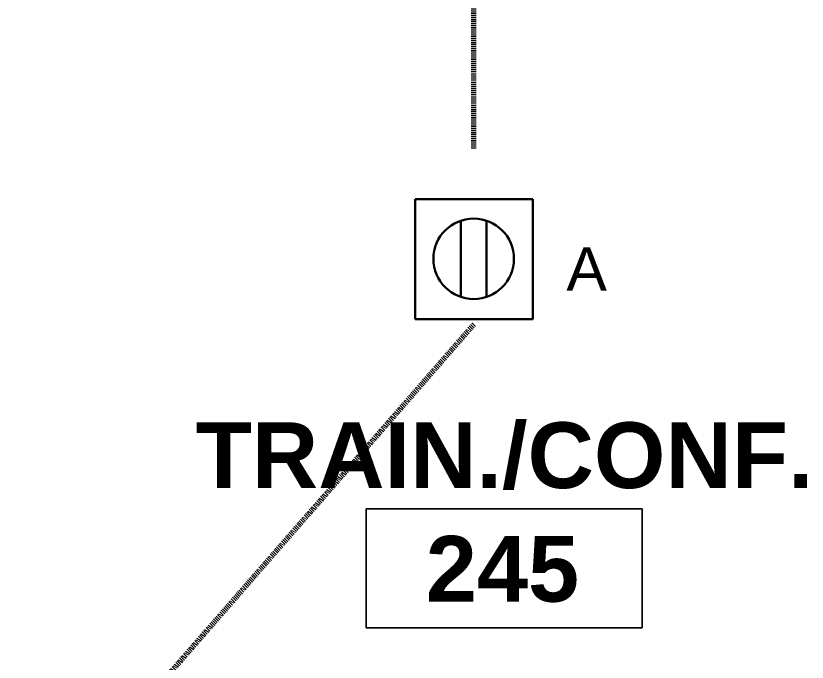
# Model space of a CAD drawing. Header units: inches. Extents: x 25273 to 28081, y 11840 to 13753.
# Drawn here: x 25955.5 to 26058.8, y 12219.9 to 12304.3 of the extents above; entities that cross this region are included whole.
import ezdxf

# ---------------------------------------------------------------- set-up
doc = ezdxf.new("R2010")
doc.units = ezdxf.units.IN
doc.header["$MEASUREMENT"] = 0
doc.linetypes.add('X1$0$Dash 1_8_', pattern=[0.25, 0.125, -0.125])
for name, color, linetype, lineweight in [('X1$0$A-ANNO-NOTE', 131, 'Continuous', 30), ('X1$0$A-AREA-IDEN', 2, 'Continuous', 9), ('X1$0$A-DETL', 90, 'Continuous', 13), ('X1$0$G-ANNO-TEXT', 231, 'Continuous', 9)]:
    doc.layers.add(name, color=color, linetype=linetype, lineweight=lineweight)
doc.styles.add('X1$0$Swis721 Lt BT_1', font='swissl.ttf', dxfattribs={"height": 5.676425})
doc.styles.add('X1$0$Swis721 Lt BT_B', font='', dxfattribs={"height": 8.583975})
doc.styles.get('X1$0$Swis721 Lt BT_B').set_extended_font_data('Swis721 Lt BT', bold=True)

# ---------------------------------------------------------------- blocks, each defined once
blk = doc.blocks.new('X1$0$Room Tag - Room Name and Number-3379422-FIRST FLOOR POWER _ SIGNAL')
at = {"layer": 'X1$0$A-AREA-IDEN'}
for p, q in [((-0.1881, -0.1636), (-0.1881, -0.0018)), ((-0.1881, -0.0018), (0.1869, -0.0018)), ((0.1869, -0.0018), (-0.1881, -0.0018)), ((-0.1881, -0.0018), (-0.1881, -0.1636)), ((0.1869, -0.0018), (0.1869, -0.1636)), ((0.1869, -0.1636), (0.1869, -0.0018)), ((0.1869, -0.1636), (-0.1881, -0.1636)), ((-0.1881, -0.1636), (0.1869, -0.1636))]:
    blk.add_line(p, q, dxfattribs=at)
blk = doc.blocks.new('X1')
at = {"layer": 'X1$0$A-ANNO-NOTE'}
for p, q in [((26007.61, 12280.35), (26022.98, 12280.35)), ((26007.61, 12264.7), (26007.61, 12280.35)), ((26022.98, 12280.35), (26022.98, 12264.7)), ((26013.56, 12267.59), (26013.56, 12277.54)), ((26016.94, 12267.59), (26016.94, 12277.54)), ((26022.98, 12264.7), (26007.61, 12264.7))]:
    blk.add_line(p, q, dxfattribs=at)
blk.add_circle((26015.25, 12272.57), 5.25, dxfattribs=at)
at = {"layer": 'X1$0$A-DETL', "linetype": 'X1$0$Dash 1_8_', "lineweight": 70}
for p, q in [((26015.25, 12286.99), (26015.25, 12421.99)), ((26015.25, 12263.98), (25885.73, 12115.36))]:
    blk.add_line(p, q, dxfattribs=at)
at = {"layer": 'X1$0$A-AREA-IDEN', "xscale": 95.99999999999994, "yscale": 95.99999999999994, "zscale": 95.99999999999994}
blk.add_blockref('X1$0$Room Tag - Room Name and Number-3379422-FIRST FLOOR POWER _ SIGNAL', (26019.27, 12240.08), dxfattribs=at)
at = {"layer": 'X1$0$A-AREA-IDEN', "char_height": 8.584, "attachment_point": 2, "line_spacing_factor": 0.998538, "style": 'X1$0$Swis721 Lt BT_B'}
for s, insert, width in [('TRAIN./CONF.', (26019.28, 12251.22), 90.72), ('245', (26019, 12236.39), 23.004)]:
    blk.add_mtext(s, dxfattribs=dict(at, insert=insert, width=width))
at = {"layer": 'X1$0$G-ANNO-TEXT', "color": 7, "insert": (26027.34, 12274.08), "char_height": 5.68, "width": 5.832, "attachment_point": 1, "line_spacing_factor": 1.00667, "style": 'X1$0$Swis721 Lt BT_1'}
blk.add_mtext('A', dxfattribs=at)

msp = doc.modelspace()

# ---------------------------------------------------------------- block references
at = {"lineweight": 5}
msp.add_blockref('X1', (0, 0), dxfattribs=at)

doc.saveas('drawing.dxf')
